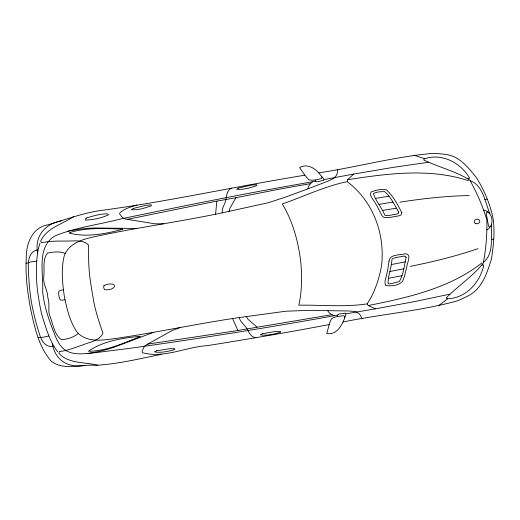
<?xml version="1.0" encoding="UTF-8"?>
<svg xmlns="http://www.w3.org/2000/svg" width="520" height="520" viewBox="0 0 520 520"><rect width="100%" height="100%" fill="white"/><g stroke="black" fill="none" stroke-linecap="round" stroke-linejoin="round"><path stroke-width="0.78" d="M337.668 169.578L337.214 173.303L336.447 175.318L333.788 178.406L327.815 181.214L305.604 189.709L284.317 197.522L268.275 202.742L221.669 212.972C181.311 221.403 140.439 227.11 100.074 235.508C86.82 238.381 70.018 241.156 64.344 255.437C61.009 268.249 62.361 281.814 64.077 294.775C66.553 307.554 69.543 320.801 76.784 331.812C86.781 343.408 103.513 340.113 116.818 338.299C157.599 332.306 197.931 323.596 238.719 317.623L285.942 311.2L302.738 310.596L325.299 310.628L348.953 310.986L355.478 311.578L358.969 313.573L360.334 315.211L361.94 318.565M216.821 201.123L215.586 214.175M229.093 211.464L229.892 208.292L235.95 197.717L277.764 189.469L310.655 183.58M344.559 317.967L344.675 316.517L343.909 315.744C339.657 316.062 334.958 316.407 331.377 318.916L329.758 322.706L326.716 333.606C337.799 335.381 343.07 323.258 345.852 314.522L345.28 313.092C343.207 314.405 336.642 312.442 337.272 316.589M467.337 178.308L468.995 178.594L469.599 178.061C460.746 162.812 441.668 152.626 424.184 158.951L423.709 159.933C438.653 167.271 455.579 171.106 469.768 180.069C476.769 192.55 482.69 206.05 486.818 219.758C487.266 234.162 485.947 248.944 483.294 263.101C472.751 276.439 457.984 285.916 446.199 297.993L446.959 298.753C465.699 298.597 480.2 282.438 483.769 265.057L483.028 264.758L481.553 265.603M307.905 188.851C308.061 185.926 310.466 183.839 312.338 181.825L315.503 181.272M39.995 243.185C35.913 255.014 36.491 267.826 36.634 280.163A201.468 162.988 -11.6 0 0 38.057 294.574L39.578 303.94A201.468 162.988 -11.6 0 0 42.802 318.032C46.573 329.693 50.05 341.959 57.688 351.78M486.87 229.964C495.099 225.4 493.019 211.686 483.632 210.113M483.62 262.243C494.254 253.481 490.613 236.789 491.673 224.51M78.286 333.45C73.736 337.389 67.405 339.099 61.542 339.813C53.827 334.386 53.001 323.18 49.465 314.958C47.97 309.289 49.972 303.375 47.807 297.661C47.905 290.134 42.614 284.043 43.803 276.419C44.629 268.827 42.334 259.486 47.424 253.143C53.144 251.804 59.657 251.212 65.241 253.377M438.542 305.747L447.564 298.818M481.956 262.906C449.521 288.308 407.882 297.615 368.277 305.539M428.35 162.292L393.621 167.303L353.678 174.057L347.978 179.387L347.334 180.772L347.522 181.935L348.842 182.956A94.685 76.602 -11.6 0 1 357.026 190.365C374.478 208.344 383.162 233.519 382.109 258.394A83.895 67.873 -11.6 0 1 381.062 268.236L380.231 272.123A183.079 148.115 -11.6 0 1 376.668 284.525L373.62 292.272A94.685 76.602 -11.6 0 1 368.251 302.088L367.322 303.505L367.517 304.668L368.563 305.747L375.629 308.815L415.467 301.418L449.832 294.164M231.562 188.097C226.701 190.144 226.701 196.014 225.745 200.401C224.725 204.555 221.65 208.488 222.19 212.869M73.612 216.645C62.361 224.269 46.573 227.844 40.651 241.248L41.62 242.788C51.552 240.416 61.867 241.332 71.987 240.948C77.695 240.767 84.403 240.604 88.627 245.122C88.361 257.966 88.641 271.076 90.857 283.901A302.783 244.953 -11.6 0 0 92.794 295.802C94.588 308.672 98.735 321.094 102.973 333.171C99.437 340.678 90.285 341.906 83.362 344.682C75.478 347.341 67.684 350.688 59.339 351.585L58.916 353.379C68.816 364.013 84.806 361.907 97.819 365.228M493.636 239.011L492.778 239.33A6.585 5.33 -11.6 0 1 491.27 239.609M153.738 332.261L114.316 347.159A113.399 91.741 -11.6 0 1 98.338 351.566L87.484 353.529M180.564 327.379L172.185 330.467L146.517 344.779L144.488 346.3L143.28 348.465L142.097 351.78L142.467 352.671C163.956 358.709 185.803 346.918 207.428 345.637C248.099 339.099 288.73 332.3 329.199 324.565M477.945 248.651C455.858 256.25 433.089 261.807 410.196 266.377M26.032 263.387L30.843 261.924L36.797 261.125M136.988 205.01C131.02 206.96 124.26 208.462 119.73 213.096L119.665 214.065L121.83 216.781L123.656 218.413L126.055 219.147L154.804 223.802L163.683 223.821M37.369 249.951C28.334 251.576 27.911 262.444 28.444 269.704C28.782 280.046 29.575 290.387 31.161 300.619C33.176 312.202 36.069 323.635 39.702 334.822C41.275 340.801 45.975 347.744 53.059 346.294M61.263 220.857C44.941 223.815 34.502 236.243 37.557 253.084M48.991 335.946L43.108 337.246L38.11 337.526M127.322 219.362L215.709 201.338L235.95 197.717M64.968 299.748L62.218 300.216L60.229 299.891C58.936 297.375 58.402 294.073 58.825 291.272L60.6 290.284L63.343 289.776M161.31 354.348C139.458 358.768 117.617 364.124 95.284 365.339C80.652 363.948 63.824 371.15 51.136 361.062C38.974 347.204 34.834 328.231 30.966 310.668C27.651 293.644 25.311 276.25 26.26 258.882C25.87 244.498 31.72 227.63 47.755 224.855C66.17 219.479 84.162 212.453 103.356 210.151C170.957 201.019 237.549 186.05 304.87 175.214L308.718 179.79C312.93 180.928 317.454 179.614 321.542 178.464L322.023 177.469C317.922 170.02 308.191 162.552 299.663 167.531L304.87 175.214M401.921 275.736L388.362 278.363M405.36 261.827L391.222 264.57M403.735 268.82L389.981 271.479M324.207 179.556L353.678 174.057M67.568 231.25L78.436 229.359A113.399 91.741 -11.6 0 1 94.906 228.007L136.825 228.469M347.347 181.636C324.786 186.212 303.914 196.469 282.269 203.989C292.117 220.077 297.414 238.628 300.144 257.179A209.19 169.24 -11.6 0 1 301.34 270.12C301.769 281.853 301.587 293.742 298.753 305.195C321.568 304.831 344.598 307.307 367.257 303.849M332.014 314.665L236.769 330.661L147.648 344.136M488.169 212.056L486.837 212.303L486.434 213.129L486.662 215.781L488.553 226.148L489.197 226.785L490.529 226.564M343.012 321.984C380.634 314.294 419.257 311.123 456.352 301.178A79.983 64.707 -11.6 0 0 468.969 295.392C482.313 288.288 487.299 272.461 491.459 258.934C493.493 245.674 495.027 231.998 493.103 218.641C490.217 204.165 484.192 190.216 476.489 177.665C468.429 167.895 459.557 156.117 446.024 154.531A79.983 64.707 -11.6 0 0 432.282 153.419C394.037 156.845 356.688 167.161 318.721 172.881M337.318 315.178C267.709 327.802 197.808 338.845 127.745 348.621C114.966 350.116 102.226 351.904 89.447 353.353C81.107 354.029 71.766 354.77 64.558 349.668C57.356 344.123 55.055 334.763 51.61 326.794C47.47 315.296 43.686 303.505 42.66 291.265C43.628 273.624 36.205 246.071 55.517 235.683C76.889 227.091 100.159 224.419 122.369 218.589C185.53 205.524 248.768 192.751 312.338 181.825M375.629 308.815L346.073 313.794M347.776 179.686C387.485 173.556 429.624 167.875 468.572 180.713M375.336 198.406L388.966 196.209M379.048 204.347L392.866 202.111M382.408 210.438L396.617 208.15M399.744 202.196C422.754 198.608 445.998 196.001 469.293 195.553M84.825 365.515C68.146 368.16 54.99 360.497 52.254 343.272M487.156 199.232L486.246 199.238A6.585 5.33 -11.6 0 0 484.731 199.485M255.931 337.688C250.692 337.435 248.827 331.877 246.545 328.081C244.264 324.519 240.097 321.828 239.239 317.544M424.736 158.678L414.031 155.259M470.347 180.765C483.216 185.419 485.017 202.442 489.899 213.597M334.152 315.744C331.747 314.496 328.809 313.339 327.743 310.648M257.03 327.1L247.956 319.202L246.201 316.485M321.458 176.144L323.765 178.945L323.681 180.492C321.321 179.953 315.75 184.1 315.016 179.953M232.589 318.591L237.894 330.48M401.81 212.68L401.109 214.897L399.373 215.742L388.668 217.646L384.521 217.561L382.947 216.756L381.875 215.501L376.954 205.855A110.37 89.291 -11.6 0 0 375.661 203.703C374.101 200.031 368.719 196.014 371.111 191.958C375.837 190.106 381.329 188.792 386.393 189.813C393.133 195.93 397.709 204.633 401.81 212.68M398.684 212.036L398.665 213.233L396.981 214.065L388.785 215.482L385.866 215.586L384.728 215.066C381.836 207.506 375.837 201.26 373.464 193.667C376.643 191.594 380.978 191.711 384.696 191.639C390.929 196.931 394.498 205.069 398.684 212.036M388.979 261.651L387.53 270.777A110.37 89.291 -11.6 0 1 386.99 273.253C386.516 277.264 383.669 281.723 385.678 285.565C391.17 286.286 398.697 285.695 402.603 281.255C404.579 276.822 405.49 272.006 406.705 267.325C406.809 263.166 412.224 254.488 405.554 253.714C400.114 255.437 389.389 253.689 388.979 261.651M140.062 336.31L140.049 336.668C123.364 342.979 106.535 351.267 88.374 351.254C103.519 340.886 122.161 338.098 140.062 336.31M406.081 257.445C404.339 265.48 403.533 274.397 399.341 281.522L391.45 283.621L389.259 283.887L388.096 283.485C387.94 275.464 391.612 267.56 391.95 259.402L392.86 258.518L395.649 257.608L403.832 256.12L405.685 256.328L406.081 257.445M103.955 285.538L103.669 287.749L104.637 289.744C107.952 289.978 112.372 289.686 114.478 286.774L114.185 284.947C111.228 282.906 106.971 284.193 103.955 285.538M86.885 217.861L85.391 218.959L85.481 220.123C93.21 219.745 101.582 218.166 108.563 214.76L107.53 213.876C100.503 213.727 93.561 215.839 86.885 217.861M70.213 232.433L69.127 233.09C86.847 237.672 105.274 233.811 122.642 229.365L122.512 229.034C105.053 228.644 87.165 227.247 70.213 232.433M133.452 208.383L131.248 209.703C138.112 210.262 145.022 208.072 151.405 205.692L151.222 204.874L146.361 205.231L133.452 208.383M238.849 187.961L236.619 189.254C243.471 189.917 250.413 187.817 256.828 185.536L256.666 184.717L251.804 185.003L238.849 187.961M262.646 333.678L260.338 334.854C267.137 335.887 274.17 334.152 280.69 332.221L280.592 331.389L275.743 331.416L262.646 333.678M156.748 350.76L154.414 351.897C161.187 353.035 168.246 351.397 174.792 349.563L174.707 348.731L169.871 348.679L156.748 350.76M475.93 223.697A2.815 2.281 -11.6 0 0 479.772 221.006A2.815 2.281 -11.6 0 0 475.3 219.797A2.815 2.281 -11.6 0 0 475.93 223.697"/></g></svg>
